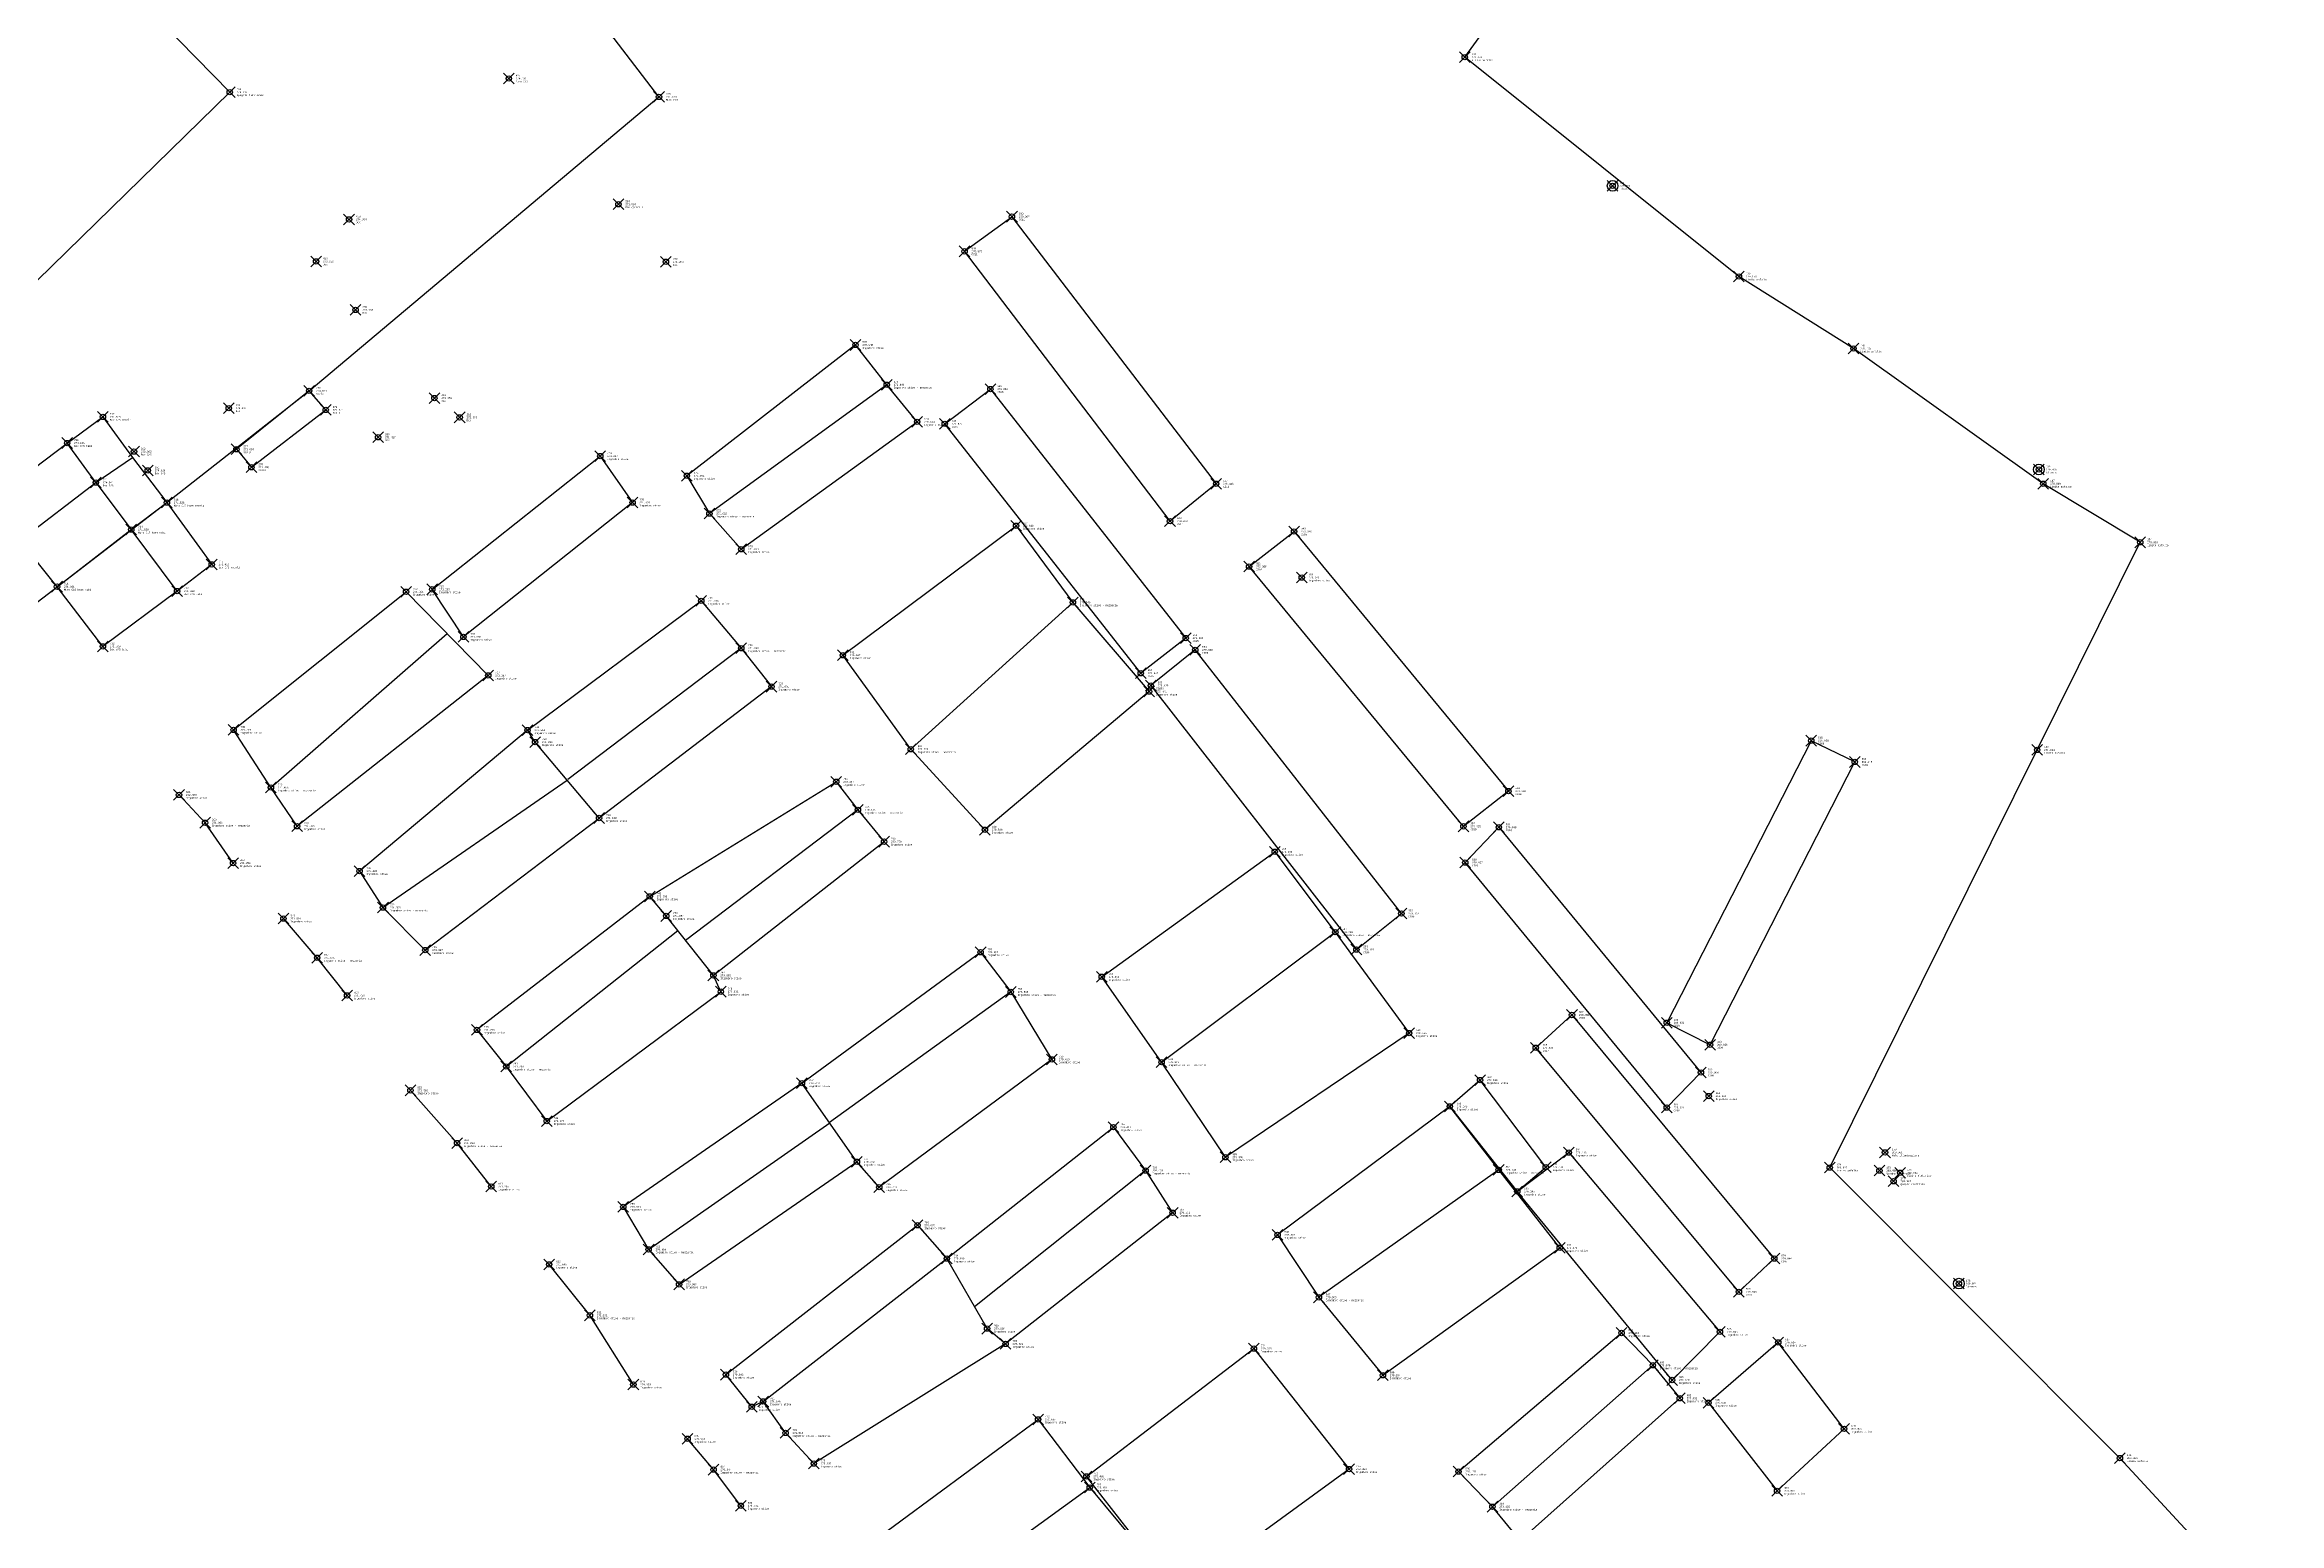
# Model space of a CAD drawing. Extents: x -283400 to 1362241, y -614024 to 292829.
# Drawn here: x 1152661 to 1277739, y -439805 to -357018 of the extents above; entities that cross this region are included whole.
import ezdxf
from ezdxf.enums import TextEntityAlignment as Align

# ---------------------------------------------------------------- set-up
doc = ezdxf.new("R2010")
doc.units = 0
doc.header["$PDMODE"] = 35
doc.header["$PDSIZE"] = 300
for name, color, linetype in [('pntdesc', 1, 'Continuous'), ('pntelev', 2, 'Continuous'), ('pntno', 3, 'Continuous')]:
    doc.layers.add(name, color=color, linetype=linetype)
doc.styles.get("Standard").update_dxf_attribs({"font": 'consola.ttf', "height": 500})
picture_1 = doc.add_image_def('image1.png', size_in_pixel=(2160, 1440))

msp = doc.modelspace()

# ---------------------------------------------------------------- linework, layer by layer
at = {"color": 244, "lineweight": 30, "true_color": 0x991b1e}
for points in [[(994044, -359192, -79), (1019259, -389894, -955), (1074393, -434916, -1800), (1089962, -435866, -1673), (1120205, -412643, 617), (1144275, -394331, 650), (1153350, -387364, -2364), (1159501, -382660, -2364), (1167466, -376399, 47), (1187045, -359942, 100), (1147079, -307742, 174), (1143031, -310899, 178), (1135906, -301470, 110), (1127459, -307501, 302), (1103825, -279845, -341), (1096608, -284988, -384), (1095526, -285738, -358), (1054444, -315279, 776)], [(1285606, -454341, -4491), (1268821, -436154, -4418), (1252575, -419888, -4098), (1264187, -396506, -4214), (1269958, -384880, -3990), (1264527, -381598, -3936), (1253906, -374028, -3892), (1247492, -369998, -3849), (1232148, -357717, -3682), (1240926, -345684, -3297)], [(1199795, -376057, -3124), (1189870, -383273, -2972)], [(1151297, -384778, -39), (1149591, -382589, -11), (1153918, -379321, 15), (1155921, -377858, -10), (1157578, -380128, -243284)], [(1153350, -387364, -2364), (1151297, -384778, -39), (1155522, -381534, 16), (1157578, -380128, -243284), (1159500, -382658, -2500)], [(1155522, -381534, 16), (1153918, -379321, 15)], [(1153350, -387364, -2364), (1157504, -384170, -2516), (1159500, -382658, -2500), (1162008, -386120, -2599), (1160071, -387613, -2597), (1155920, -390708, -2516), (1153350, -387364, -2364)], [(1155522, -381534, 16), (1157504, -384170, -2516)], [(1160071, -387613, -2597), (1157504, -384170, -2516)], [(1201138, -396466, -3247), (1210211, -388242, -3476)], [(1165321, -398609, -2570), (1175188, -389990, -2766)], [(1191648, -390809, -2965), (1181950, -398155, -2835)], [(1179685, -395395, -2811), (1170285, -403285, -2605), (1171596, -405331, -2626), (1173963, -407709, -2628), (1183691, -400316, -2857)], [(1171596, -405331, -2626), (1181900, -398190, -2834)], [(1163203, -402838, -2075), (1161636, -400578, -2045), (1160179, -399025, -2021)], [(1198177, -399859, -3210), (1188532, -407165, -3041)], [(1186529, -404703, -2926), (1176858, -412180, -2752), (1178497, -414227, -2816), (1180761, -417282, -2948), (1190505, -410039, -3192), (1190088, -409126, -3142)], [(1169584, -410250, -2297), (1167912, -408142, -2149), (1166022, -405947, -2133)], [(1178497, -414227, -2816), (1188091, -406608, -3013)], [(1215176, -413985, -3705), (1224902, -406706, -3825)], [(1206733, -410057, -3499), (1196584, -417362, -3237)], [(1195047, -415161, -3212), (1185046, -422091, -3052), (1186466, -424468, -3036), (1188168, -426426, -3075), (1198121, -419564, -3263)], [(1177659, -420947, -2820), (1175743, -418516, -2801), (1173132, -415563, -2663)], [(1186466, -424468, -3036), (1196603, -417389, -3237)], [(1214282, -420056, -3546), (1204710, -427690, -255162)], [(1234045, -420016, -3876), (1223984, -427152, -3722)], [(1192875, -432978, -3085), (1192237, -433281, -3181), (1190789, -431481, -3182), (1201513, -423119, -3346), (1203157, -424982, -3336)], [(1206448, -429763, -3404), (1195711, -436459, -3217), (1194132, -434746, -2930), (1192875, -432978, -3085), (1203157, -424982, -3336)], [(1185609, -432036, -3126), (1183178, -428160, -2924), (1180898, -425310, -2981)], [(1233692, -438874, -3900), (1242674, -430959, -3949)], [(1201417, -444873, -3413), (1200180, -443122, -3374), (1198655, -441087, -3302), (1208266, -433987, -3418), (1211154, -437803, -3574)], [(1191625, -438821, -3231), (1190103, -436800, -3180), (1188645, -435073, -3117)]]:
    msp.add_polyline3d(points, dxfattribs=at)
for points in [[(1163019, -359676, 92), (1133928, -388104, 0), (1069753, -322505, 98), (1098737, -294094, 111)], [(1204150, -368588, -3052), (1206803, -366648, -3158), (1218233, -381600, -3576), (1215648, -383697, -3527)], [(1188604, -381154, -2927), (1189870, -383273, -2972), (1191648, -385269, -3014), (1201497, -378133, -3170), (1199795, -376057, -3124), (1198045, -373832, -3084)], [(1163393, -379672, -2420), (1164233, -380678, -2527), (1168392, -377468, -2583), (1167466, -376399, 47)], [(1203041, -378245, -3148), (1205597, -376299, -3212), (1216527, -390240, -3602), (1214011, -392209, -3577)], [(1174353, -387513, -2731), (1183757, -380054, -2807), (1185566, -382656, -2848), (1176100, -390177, -2773)], [(1207033, -383951, -3407), (1210211, -388242, -3476), (1214478, -393240, -3584), (1205287, -400971, -3485), (1201138, -396466, -3247), (1197337, -391203, -3128)], [(1222592, -384273, -3679), (1234589, -398811, -3957), (1232071, -400782, -3999), (1220074, -386240, -3666)], [(1172886, -387647, -2694), (1177490, -392333, -2838), (1166785, -400777, -2608), (1165321, -398609, -2570), (1163235, -395384, -2558)], [(1180110, -396064, -2811), (1179685, -395395, -2811), (1189409, -388157, -2988), (1191648, -390809, -2965), (1193343, -392961, -3024), (1183691, -400316, -2857)], [(1217060, -390906, -3655), (1214574, -392901, -3600), (1226079, -407682, -3828), (1228597, -405664, -3887)], [(1243453, -411777, -4093), (1245877, -413009, -4099), (1253978, -397179, -4080), (1251538, -395986, -4075)], [(1187450, -405801, -2971), (1186529, -404703, -2926), (1196970, -398287, -3128), (1198177, -399859, -3210), (1199642, -401641, -3247), (1190088, -409126, -3142)], [(1232174, -402812, -4018), (1234055, -400835, -3967), (1245364, -414566, -4057), (1243450, -416527, -4004)], [(1221510, -402206, -3826), (1224902, -406706, -3825), (1229034, -412357, -3872), (1218749, -419311, -3715), (1215176, -413985, -3705), (1211825, -409205, -3594)], [(1195047, -415161, -3212), (1205049, -407832, -3433), (1206733, -410057, -3499), (1209039, -413830, -3592), (1199375, -420984, -3312), (1198121, -419564, -3263)], [(1236122, -413181, -3941), (1238149, -411345, -3974), (1249473, -424981, -3980), (1247493, -426846, -3977)], [(1233004, -414987, -3887), (1231310, -416464, -3882), (1235084, -421223, -3880), (1236682, -419863, -3885)], [(1231310, -416464, -3882), (1221668, -423656, -3715), (1223984, -427152, -3722), (1227565, -431518, -3871), (1237465, -424377, -3951), (1234045, -420016, -3876)], [(1203157, -424982, -3336), (1212478, -417626, -3608), (1214282, -420056, -3546), (1215796, -422415, -3602), (1206448, -429763, -3404), (1205408, -428906, -3389)], [(1237972, -419048, -3912), (1246430, -429085, -3980), (1243751, -431781, -3979), (1235084, -421223, -3880)], [(1220347, -430022, -3650), (1225668, -436768, -3721), (1216107, -443760, -3630), (1210971, -437177, -3532)], [(1240923, -429149, -3912), (1242674, -430959, -3949), (1244182, -432806, -3992), (1235240, -440776, -3912), (1233692, -438874, -3900), (1231797, -436908, -3850)], [(1249692, -429676, -4000), (1245789, -433054, -3975), (1249627, -437987, -4031), (1253374, -434515, -4069)], [(1211154, -437803, -3574), (1215350, -442850, -3648), (1217641, -446337, -3682), (1208197, -453847, -3604), (1207176, -452505, -3583), (1201417, -444873, -3413)]]:
    msp.add_polyline3d(points, close=True, dxfattribs=at)
for centre in [(1240423, -364922, -3832), (1264283, -380804, -3929), (1259807, -426384, -4101)]:
    msp.add_circle(centre, 300, dxfattribs=at)
for p in [(1232148, -357717, -3682), (1178640, -358912, 78), (1163019, -359676, 92), (1187045, -359942, 100), (1240423, -364922, -3832), (1184776, -365954, -2470), (1206803, -366648, -3158), (1169695, -366800, 9), (1167853, -369154, -66), (1187433, -369174, -2761), (1204150, -368588, -3052), (1247492, -369998, -3849), (1170061, -371868, 109), (1198045, -373832, -3084), (1253906, -374028, -3892), (1167466, -376399, 47), (1199795, -376057, -3124), (1205597, -376299, -3212), (1155921, -377858, -10), (1162966, -377370, 12), (1168392, -377468, -2583), (1174474, -376803, -2674), (1175888, -377884, -2650), (1171321, -379000, -2608), (1201497, -378133, -3170), (1203041, -378245, -3148), (1153918, -379321, 15), (1157659, -379802, -43), (1163393, -379672, -2420), (1183757, -380054, -2807), (1155522, -381534, 16), (1158432, -380853, 1), (1164233, -380678, -2527), (1188604, -381154, -2927), (1218233, -381600, -3576), (1264283, -380804, -3929), (1264527, -381598, -3936), (1159500, -382658, -2500), (1185566, -382656, -2848), (1157504, -384170, -2516), (1189870, -383273, -2972), (1207033, -383951, -3407), (1215648, -383697, -3527), (1222592, -384273, -3679), (1191648, -385269, -3014), (1269958, -384880, -3990), (1162008, -386120, -2599), (1220074, -386240, -3666), (1153350, -387364, -2364), (1160071, -387613, -2597), (1172886, -387647, -2694), (1174353, -387513, -2731), (1223021, -386852, -3679), (1189409, -388157, -2988), (1210211, -388242, -3476), (1176100, -390177, -2773), (1216527, -390240, -3602), (1155920, -390708, -2516), (1191648, -390809, -2965), (1197337, -391203, -3128), (1217060, -390906, -3655), (1177490, -392333, -2838), (1193343, -392961, -3024), (1214011, -392209, -3577), (1214574, -392901, -3600), (1214478, -393240, -3584), (1163235, -395384, -2558), (1179685, -395395, -2811), (1180110, -396064, -2811), (1201138, -396466, -3247), (1251538, -395986, -4075), (1264187, -396506, -4214), (1253978, -397179, -4080), (1160179, -399025, -2021), (1165321, -398609, -2570), (1196970, -398287, -3128), (1234589, -398811, -3957), (1183691, -400316, -2857), (1198177, -399859, -3210), (1161636, -400578, -2045), (1166785, -400777, -2608), (1199642, -401641, -3247), (1205287, -400971, -3485), (1232071, -400782, -3999), (1234055, -400835, -3967), (1163203, -402838, -2075), (1221510, -402206, -3826), (1232174, -402812, -4018), (1170285, -403285, -2605), (1171596, -405331, -2626), (1186529, -404703, -2926), (1166022, -405947, -2133), (1187450, -405801, -2971), (1224902, -406706, -3825), (1228597, -405664, -3887), (1173963, -407709, -2628), (1205049, -407832, -3433), (1226079, -407682, -3828), (1167912, -408142, -2149), (1190088, -409126, -3142), (1211825, -409205, -3594), (1169584, -410250, -2297), (1190505, -410039, -3192), (1206733, -410057, -3499), (1238149, -411345, -3974), (1243453, -411777, -4093), (1176858, -412180, -2752), (1229034, -412357, -3872), (1245877, -413009, -4099), (1178497, -414227, -2816), (1209039, -413830, -3592), (1215176, -413985, -3705), (1236122, -413181, -3941), (1195047, -415161, -3212), (1233004, -414987, -3887), (1245364, -414566, -4057), (1173132, -415563, -2663), (1231310, -416464, -3882), (1243450, -416527, -4004), (1245801, -415885, -4100), (1180761, -417282, -2948), (1212478, -417626, -3608), (1175743, -418516, -2801), (1218749, -419311, -3715), (1237972, -419048, -3912), (1255669, -419040, -4064), (1198121, -419564, -3263), (1214282, -420056, -3546), (1234045, -420016, -3876), (1236682, -419863, -3885), (1252575, -419888, -4098), (1255355, -420059, -4166), (1256518, -420178, -4093), (1177659, -420947, -2820), (1199375, -420984, -3312), (1235084, -421223, -3880), (1256152, -420654, -4062), (1185046, -422091, -3052), (1215796, -422415, -3602), (1201513, -423119, -3346), (1221668, -423656, -3715), (1180898, -425310, -2981), (1186466, -424468, -3036), (1203157, -424982, -3336), (1237465, -424377, -3951), (1249473, -424981, -3980), (1188168, -426426, -3075), (1259807, -426384, -4101), (1223984, -427152, -3722), (1247493, -426846, -3977), (1183178, -428160, -2924), (1205408, -428906, -3389), (1240923, -429149, -3912), (1246430, -429085, -3980), (1206448, -429763, -3404), (1220347, -430022, -3650), (1249692, -429676, -4000), (1190789, -431481, -3182), (1227565, -431518, -3871), (1242674, -430959, -3949), (1243751, -431781, -3979), (1185609, -432036, -3126), (1192875, -432978, -3085), (1244182, -432806, -3992), (1245789, -433054, -3975), (1192237, -433281, -3181), (1208266, -433987, -3418), (1188645, -435073, -3117), (1194132, -434746, -2930), (1253374, -434515, -4069), (1190103, -436800, -3180), (1195711, -436459, -3217), (1225668, -436768, -3721), (1268821, -436154, -4418), (1210971, -437177, -3532), (1211154, -437803, -3574), (1231797, -436908, -3850), (1249627, -437987, -4031), (1191625, -438821, -3231), (1233692, -438874, -3900)]:
    msp.add_point(p, dxfattribs=at)

# ---------------------------------------------------------------- texts
at = {"layer": 'pntdesc', "color": 244, "lineweight": 30, "true_color": 0x991b1e}
for s, p in [('Limite asfalto', (1232537, -357884, -3682)), ('Spigolo fabbricato', (1163408, -359842, 92)), ('Muro CLS', (1179029, -359079, 78)), ('Muro CLS', (1187434, -360108, 100)), ('Idrante', (1240812, -365089, -3832)), ('Box carrelli', (1185165, -366121, -2470)), ('Box', (1170084, -366967, 9)), ('CS11', (1207192, -366814, -3158)), ('CS11', (1204539, -368754, -3052)), ('Box', (1168242, -369320, -66)), ('Box', (1187822, -369340, -2761)), ('Limite asfalto', (1247881, -370165, -3849)), ('Box', (1170450, -372034, 109)), ('Ingombro stive', (1198434, -373999, -3084)), ('Limite asfalto', (1254295, -374194, -3892)), ('Ingombro stive - mezzeria', (1200184, -376223, -3124)), ('CS05', (1205986, -376465, -3212)), ('Box', (1163355, -377537, 12)), ('Scala', (1167855, -376566, 47)), ('Scala', (1168781, -377635, -2583)), ('Box', (1174863, -376969, -2674)), ('Box C/S rotoli', (1156310, -378025, -10)), ('Box', (1176277, -378051, -2650)), ('Ingombro stive', (1201886, -378299, -3170)), ('CS05', (1203430, -378412, -3148)), ('Box C/S tubi', (1154307, -379488, 15)), ('Box C/S', (1158048, -379969, -43)), ('Scala', (1163782, -379839, -2420)), ('Box', (1171710, -379166, -2608)), ('Ingombro stive', (1184146, -380221, -2807)), ('Box C/S', (1158821, -381020, 1)), ('Scala', (1164622, -380845, -2527)), ('Ingombro stive', (1188993, -381320, -2927)), ('Idrante', (1264672, -380971, -3929)), ('Box C/S', (1155911, -381701, 16)), ('CS11', (1218622, -381767, -3576)), ('Limite asfalto', (1264916, -381765, -3936)), ('Muro CLS base rotoli', (1159889, -382825, -2500)), ('Ingombro stive', (1185955, -382823, -2848)), ('Ingombro stive - mezzeria', (1190259, -383440, -2972)), ('CS11', (1216037, -383864, -3527)), ('Muro CLS base tubi', (1157893, -384337, -2516)), ('Ingombro stive', (1207422, -384117, -3407)), ('CS10', (1222981, -384440, -3679)), ('Limite asfalto', (1270347, -385047, -3990)), ('Box C/S rotoli', (1162397, -386286, -2599)), ('Ingombro stive', (1192037, -385436, -3014)), ('CS10', (1220463, -386407, -3666)), ('Muro CLS base tubi', (1153739, -387531, -2364)), ('Box C/S tubi', (1160460, -387780, -2597)), ('Ingombro stive', (1174742, -387679, -2731)), ('Ingombro stive', (1223410, -387019, -3679)), ('Ingombro stive', (1173275, -387813, -2694)), ('Ingombro stive', (1189798, -388324, -2988)), ('Ingombro stive - mezzeria', (1210600, -388409, -3476)), ('Box C/S tubi', (1156309, -390875, -2516)), ('Ingombro stive', (1176489, -390344, -2773)), ('Ingombro stive - mezzeria', (1192037, -390976, -2965)), ('Ingombro stive', (1197726, -391370, -3128)), ('CS05', (1216916, -390407, -3602)), ('CS06', (1217449, -391073, -3655)), ('Ingombro stive', (1177879, -392500, -2838)), ('CS05', (1214400, -392375, -3577)), ('Ingombro stive', (1193732, -393127, -3024)), ('Ingombro stive', (1214867, -393407, -3584)), ('CS06', (1214963, -393068, -3600)), ('Ingombro stive', (1163624, -395551, -2558)), ('Ingombro stive', (1180074, -395562, -2811)), ('Ingombro stive', (1180499, -396230, -2811)), ('CS09', (1251927, -396153, -4075)), ('Ingombro stive - mezzeria', (1201527, -396632, -3247)), ('CS09', (1254367, -397346, -4080)), ('Limite asfalto', (1264576, -396672, -4214)), ('Ingombro stive - mezzeria', (1165710, -398775, -2570)), ('Ingombro stive', (1197359, -398454, -3128)), ('CS10', (1234978, -398978, -3957)), ('Ingombro stive', (1160568, -399192, -2021)), ('Ingombro stive - mezzeria', (1198566, -400025, -3210)), ('Ingombro stive - mezzeria', (1162025, -400744, -2045)), ('Ingombro stive', (1167174, -400943, -2608)), ('Ingombro stive', (1184080, -400482, -2857)), ('Ingombro stive', (1205676, -401138, -3485)), ('CS10', (1232460, -400949, -3999)), ('CS08', (1234444, -401002, -3967)), ('Ingombro stive', (1200031, -401808, -3247)), ('Ingombro stive', (1221899, -402373, -3826)), ('Ingombro stive', (1163592, -403005, -2075)), ('Ingombro stive', (1170674, -403451, -2605)), ('CS08', (1232563, -402979, -4018)), ('Ingombro stive', (1186918, -404870, -2926)), ('Ingombro stive', (1166411, -406114, -2133)), ('Ingombro stive - mezzeria', (1171985, -405498, -2626)), ('Ingombro stive', (1187839, -405967, -2971)), ('CS06', (1228986, -405831, -3887)), ('Ingombro stive - mezzeria', (1225291, -406873, -3825)), ('Ingombro stive - mezzeria', (1168301, -408309, -2149)), ('Ingombro stive', (1174352, -407876, -2628)), ('Ingombro stive', (1205438, -407998, -3433)), ('CS06', (1226468, -407849, -3828)), ('Ingombro stive', (1190477, -409293, -3142)), ('Ingombro stive', (1190894, -410206, -3192)), ('Ingombro stive - mezzeria', (1207122, -410223, -3499)), ('Ingombro stive', (1212214, -409372, -3594)), ('Ingombro stive', (1169973, -410417, -2297)), ('CS07', (1238538, -411512, -3974)), ('Ingombro stive', (1177247, -412347, -2752)), ('Ingombro stive', (1229423, -412523, -3872)), ('CS09', (1243842, -411944, -4093)), ('Ingombro stive', (1209428, -413996, -3592)), ('CS07', (1236511, -413348, -3941)), ('CS09', (1246266, -413175, -4099)), ('Ingombro stive - mezzeria', (1178886, -414394, -2816)), ('Ingombro stive - mezzeria', (1215565, -414152, -3705)), ('Ingombro stive', (1233393, -415154, -3887)), ('CS08', (1245753, -414733, -4057)), ('Ingombro stive', (1173521, -415730, -2663)), ('Ingombro stive', (1195436, -415327, -3212)), ('Ingombro stive', (1246190, -416051, -4100)), ('Ingombro stive', (1181150, -417448, -2948)), ('Ingombro stive', (1212867, -417793, -3608)), ('Ingombro stive', (1231699, -416630, -3882)), ('CS08', (1243839, -416693, -4004)), ('Ingombro stive - mezzeria', (1176132, -418683, -2801)), ('Ingombro stive', (1198510, -419731, -3263)), ('Ingombro stive - mezzeria', (1214671, -420223, -3546)), ('Ingombro stive', (1219138, -419477, -3715)), ('Ingombro stive - mezzeria', (1234434, -420183, -3876)), ('Ingombro stive', (1237071, -420030, -3885)), ('Ingombro stive', (1238361, -419215, -3912)), ('Limite asfalto', (1252964, -420054, -4098)), ('Quadro elettrico', (1255744, -420226, -4166)), ('Palo illuminazione', (1256058, -419207, -4064)), ('Ingombro stive', (1178048, -421114, -2820)), ('Ingombro stive', (1199764, -421150, -3312)), ('Ingombro stive', (1235473, -421390, -3880)), ('Quadro elettrico', (1256541, -420821, -4062)), ('Quadro elettrico', (1256907, -420345, -4093)), ('Ingombro stive', (1185435, -422258, -3052)), ('Ingombro stive', (1216185, -422581, -3602)), ('Ingombro stive', (1201902, -423286, -3346)), ('Ingombro stive', (1222057, -423823, -3715)), ('Ingombro stive - mezzeria', (1186855, -424635, -3036)), ('Ingombro stive', (1203546, -425149, -3336)), ('Ingombro stive', (1237854, -424544, -3951)), ('CS07', (1249862, -425148, -3980)), ('Ingombro stive', (1181287, -425477, -2981)), ('Idrante', (1260196, -426551, -4101)), ('Ingombro stive', (1188557, -426592, -3075)), ('Ingombro stive - mezzeria', (1224373, -427318, -3722)), ('CS07', (1247882, -427012, -3977)), ('Ingombro stive - mezzeria', (1183567, -428326, -2924)), ('Ingombro stive', (1205797, -429073, -3389)), ('Ingombro stive', (1206837, -429930, -3404)), ('Ingombro stive', (1220736, -430189, -3650)), ('Ingombro stive', (1241312, -429316, -3912)), ('Ingombro stive', (1246819, -429252, -3980)), ('Ingombro stive', (1250081, -429843, -4000)), ('Ingombro stive - mezzeria', (1243063, -431126, -3949)), ('Ingombro stive', (1185998, -432202, -3126)), ('Ingombro stive', (1191178, -431648, -3182)), ('Ingombro stive', (1227954, -431685, -3871)), ('Ingombro stive', (1244140, -431947, -3979)), ('Ingombro stive', (1192626, -433448, -3181)), ('Ingombro stive', (1193264, -433145, -3085)), ('Ingombro stive', (1244571, -432973, -3992)), ('Ingombro stive', (1246178, -433221, -3975)), ('Ingombro stive', (1189034, -435239, -3117)), ('Ingombro stive - mezzeria', (1194521, -434913, -2930)), ('Ingombro stive', (1208655, -434153, -3418)), ('Ingombro stive', (1253763, -434682, -4069)), ('Limite asfalto', (1269210, -436321, -4418)), ('Ingombro stive - mezzeria', (1190492, -436966, -3180)), ('Ingombro stive', (1196100, -436625, -3217)), ('Ingombro stive', (1211360, -437343, -3532)), ('Ingombro stive', (1226057, -436934, -3721)), ('Ingombro stive', (1232186, -437074, -3850)), ('Ingombro stive', (1192014, -438988, -3231)), ('Ingombro stive', (1211543, -437970, -3574)), ('Ingombro stive - mezzeria', (1234081, -439041, -3900)), ('Ingombro stive', (1250016, -438154, -4031))]:
    msp.add_text(s, height=100, dxfattribs=at).set_placement(p, align=Align.MIDDLE_LEFT)
at = {"layer": 'pntelev', "color": 244, "lineweight": 30, "true_color": 0x991b1e}
for s, p in [('270.343', (1232537, -357717, -3682)), ('274.102', (1179029, -358912, 78)), ('274.117', (1163408, -359676, 92)), ('274.124', (1187434, -359942, 100)), ('270.193', (1240812, -364922, -3832)), ('271.554', (1185165, -365954, -2470)), ('274.034', (1170084, -366800, 9)), ('270.867', (1207192, -366648, -3158)), ('270.973', (1204539, -368588, -3052)), ('273.959', (1168242, -369154, -66)), ('271.263', (1187822, -369174, -2761)), ('270.176', (1247881, -369998, -3849)), ('274.133', (1170450, -371868, 109)), ('270.940', (1198434, -373832, -3084)), ('270.133', (1254295, -374028, -3892)), ('274.071', (1167855, -376399, 47)), ('270.900', (1200184, -376057, -3124)), ('270.813', (1205986, -376299, -3212)), ('274.037', (1163355, -377370, 12)), ('271.441', (1168781, -377468, -2583)), ('271.351', (1174863, -376803, -2674)), ('274.015', (1156310, -377858, -10)), ('271.417', (1171710, -379000, -2608)), ('271.375', (1176277, -377884, -2650)), ('270.854', (1201886, -378133, -3170)), ('270.877', (1203430, -378245, -3148)), ('274.039', (1154307, -379321, 15)), ('273.982', (1158048, -379802, -43)), ('271.604', (1163782, -379672, -2420)), ('271.217', (1184146, -380054, -2807)), ('274.041', (1155911, -381534, 16)), ('274.026', (1158821, -380853, 1)), ('271.498', (1164622, -380678, -2527)), ('271.098', (1188993, -381154, -2927)), ('270.096', (1264672, -380804, -3929)), ('271.525', (1159889, -382658, -2500)), ('271.176', (1185955, -382656, -2848)), ('270.448', (1218622, -381600, -3576)), ('270.089', (1264916, -381598, -3936)), ('271.052', (1190259, -383273, -2972)), ('270.618', (1207422, -383951, -3407)), ('270.498', (1216037, -383697, -3527)), ('271.509', (1157893, -384170, -2516)), ('271.011', (1192037, -385269, -3014)), ('270.346', (1222981, -384273, -3679)), ('270.035', (1270347, -384880, -3990)), ('271.426', (1162397, -386120, -2599)), ('270.358', (1220463, -386240, -3666)), ('271.661', (1153739, -387364, -2364)), ('271.428', (1160460, -387613, -2597)), ('271.331', (1173275, -387647, -2694)), ('271.293', (1174742, -387513, -2731)), ('270.346', (1223410, -386852, -3679)), ('271.036', (1189798, -388157, -2988)), ('270.549', (1210600, -388242, -3476)), ('271.252', (1176489, -390177, -2773)), ('270.423', (1216916, -390240, -3602)), ('271.509', (1156309, -390708, -2516)), ('271.060', (1192037, -390809, -2965)), ('270.897', (1197726, -391203, -3128)), ('270.369', (1217449, -390906, -3655)), ('271.187', (1177879, -392333, -2838)), ('270.447', (1214400, -392209, -3577)), ('271.001', (1193732, -392961, -3024)), ('270.441', (1214867, -393240, -3584)), ('270.425', (1214963, -392901, -3600)), ('271.466', (1163624, -395384, -2558)), ('271.214', (1180074, -395395, -2811)), ('271.213', (1180499, -396064, -2811)), ('270.778', (1201527, -396466, -3247)), ('269.950', (1251927, -395986, -4075)), ('269.811', (1264576, -396506, -4214)), ('269.945', (1254367, -397179, -4080)), ('272.003', (1160568, -399025, -2021)), ('271.455', (1165710, -398609, -2570)), ('270.897', (1197359, -398287, -3128)), ('270.068', (1234978, -398811, -3957)), ('270.815', (1198566, -399859, -3210)), ('271.980', (1162025, -400578, -2045)), ('271.416', (1167174, -400777, -2608)), ('271.168', (1184080, -400316, -2857)), ('270.539', (1205676, -400971, -3485)), ('270.025', (1232460, -400782, -3999)), ('270.058', (1234444, -400835, -3967)), ('270.778', (1200031, -401641, -3247)), ('270.199', (1221899, -402206, -3826)), ('271.950', (1163592, -402838, -2075)), ('271.420', (1170674, -403285, -2605)), ('270.007', (1232563, -402812, -4018)), ('271.099', (1186918, -404703, -2926)), ('271.891', (1166411, -405947, -2133)), ('271.398', (1171985, -405331, -2626)), ('271.054', (1187839, -405801, -2971)), ('270.137', (1228986, -405664, -3887)), ('271.397', (1174352, -407709, -2628)), ('270.200', (1225291, -406706, -3825)), ('270.197', (1226468, -407682, -3828)), ('271.875', (1168301, -408142, -2149)), ('270.592', (1205438, -407832, -3433)), ('271.728', (1169973, -410250, -2297)), ('270.882', (1190477, -409126, -3142)), ('270.833', (1190894, -410039, -3192)), ('270.526', (1207122, -410057, -3499)), ('270.431', (1212214, -409205, -3594)), ('270.051', (1238538, -411345, -3974)), ('271.273', (1177247, -412180, -2752)), ('270.153', (1229423, -412357, -3872)), ('269.932', (1243842, -411777, -4093)), ('270.433', (1209428, -413830, -3592)), ('270.319', (1215565, -413985, -3705)), ('270.083', (1236511, -413181, -3941)), ('269.926', (1246266, -413009, -4099)), ('271.208', (1178886, -414227, -2816)), ('270.813', (1195436, -415161, -3212)), ('270.138', (1233393, -414987, -3887)), ('269.968', (1245753, -414566, -4057)), ('271.362', (1173521, -415563, -2663)), ('270.143', (1231699, -416464, -3882)), ('270.021', (1243839, -416527, -4004)), ('269.925', (1246190, -415885, -4100)), ('271.077', (1181150, -417282, -2948)), ('270.417', (1212867, -417626, -3608)), ('271.224', (1176132, -418516, -2801)), ('270.113', (1238361, -419048, -3912)), ('269.961', (1256058, -419040, -4064)), ('270.762', (1198510, -419564, -3263)), ('270.478', (1214671, -420056, -3546)), ('270.309', (1219138, -419311, -3715)), ('270.149', (1234434, -420016, -3876)), ('270.139', (1237071, -419863, -3885)), ('269.927', (1252964, -419888, -4098)), ('269.858', (1255744, -420059, -4166)), ('269.932', (1256907, -420178, -4093)), ('271.205', (1178048, -420947, -2820)), ('270.713', (1199764, -420984, -3312)), ('270.145', (1235473, -421223, -3880)), ('269.962', (1256541, -420654, -4062)), ('270.973', (1185435, -422091, -3052)), ('270.423', (1216185, -422415, -3602)), ('270.679', (1201902, -423119, -3346)), ('270.310', (1222057, -423656, -3715)), ('271.043', (1181287, -425310, -2981)), ('270.989', (1186855, -424468, -3036)), ('270.689', (1203546, -424982, -3336)), ('270.073', (1237854, -424377, -3951)), ('270.044', (1249862, -424981, -3980)), ('270.950', (1188557, -426426, -3075)), ('269.924', (1260196, -426384, -4101)), ('270.303', (1224373, -427152, -3722)), ('270.048', (1247882, -426846, -3977)), ('271.101', (1183567, -428160, -2924)), ('270.636', (1205797, -428906, -3389)), ('270.621', (1206837, -429763, -3404)), ('270.375', (1220736, -430022, -3650)), ('270.113', (1241312, -429149, -3912)), ('270.045', (1246819, -429085, -3980)), ('270.024', (1250081, -429676, -4000)), ('270.842', (1191178, -431481, -3182)), ('270.154', (1227954, -431518, -3871)), ('270.076', (1243063, -430959, -3949)), ('270.899', (1185998, -432036, -3126)), ('270.046', (1244140, -431781, -3979)), ('270.032', (1244571, -432806, -3992)), ('270.844', (1192626, -433281, -3181)), ('270.940', (1193264, -432978, -3085)), ('270.607', (1208655, -433987, -3418)), ('270.050', (1246178, -433054, -3975)), ('270.908', (1189034, -435073, -3117)), ('271.095', (1194521, -434746, -2930)), ('269.955', (1253763, -434515, -4069)), ('270.807', (1196100, -436459, -3217)), ('269.606', (1269210, -436154, -4418)), ('270.844', (1190492, -436800, -3180)), ('270.493', (1211360, -437177, -3532)), ('270.451', (1211543, -437803, -3574)), ('270.304', (1226057, -436768, -3721)), ('270.175', (1232186, -436908, -3850)), ('270.793', (1192014, -438821, -3231)), ('270.125', (1234081, -438874, -3900)), ('269.993', (1250016, -437987, -4031))]:
    msp.add_text(s, height=100, dxfattribs=at).set_placement(p, align=Align.MIDDLE_LEFT)
at = {"layer": 'pntno', "color": 244, "lineweight": 30, "true_color": 0x991b1e}
for s, p in [('192', (1232537, -357550, -3682)), ('427', (1179029, -358745, 78)), ('299', (1163408, -359509, 92)), ('425', (1187434, -359775, 100)), ('191', (1240812, -364755, -3832)), ('284', (1185165, -365788, -2470)), ('543', (1207192, -366481, -3158)), ('428', (1170084, -366634, 9)), ('429', (1168242, -368987, -66)), ('283', (1187822, -369007, -2761)), ('544', (1204539, -368421, -3052)), ('189', (1247881, -369831, -3849)), ('289', (1170450, -371701, 109)), ('576', (1198434, -373665, -3084)), ('188', (1254295, -373861, -3892)), ('288', (1167855, -376232, 47)), ('575', (1200184, -375890, -3124)), ('545', (1205986, -376132, -3212)), ('717', (1156310, -377691, -10)), ('290', (1163355, -377204, 12)), ('279', (1168781, -377301, -2583)), ('281', (1174863, -376636, -2674)), ('282', (1176277, -377717, -2650)), ('280', (1171710, -378833, -2608)), ('574', (1201886, -377966, -3170)), ('546', (1203430, -378079, -3148)), ('718', (1154307, -379155, 15)), ('292', (1158048, -379635, -43)), ('277', (1163782, -379505, -2420)), ('724', (1184146, -379888, -2807)), ('721', (1155911, -381367, 16)), ('291', (1158821, -380687, 1)), ('278', (1164622, -380511, -2527)), ('571', (1188993, -380987, -2927)), ('547', (1218622, -381433, -3576)), ('186', (1264672, -380637, -3929)), ('187', (1264916, -381431, -3936)), ('716', (1159889, -382492, -2500)), ('725', (1185955, -382489, -2848)), ('714', (1157893, -384004, -2516)), ('572', (1190259, -383106, -2972)), ('577', (1207422, -383784, -3407)), ('548', (1216037, -383531, -3527)), ('573', (1192037, -385102, -3014)), ('549', (1222981, -384106, -3679)), ('184', (1270347, -384713, -3990)), ('715', (1162397, -385953, -2599)), ('550', (1220463, -386073, -3666)), ('711', (1153739, -387197, -2364)), ('713', (1160460, -387447, -2597)), ('722', (1173275, -387480, -2694)), ('723', (1174742, -387346, -2731)), ('194', (1223410, -386685, -3679)), ('735', (1189798, -387990, -2988)), ('578', (1210600, -388075, -3476)), ('726', (1176489, -390010, -2773)), ('551', (1216916, -390074, -3602)), ('712', (1156309, -390541, -2516)), ('736', (1192037, -390642, -2965)), ('582', (1197726, -391037, -3128)), ('554', (1217449, -390739, -3655)), ('727', (1177879, -392166, -2838)), ('737', (1193732, -392794, -3024)), ('552', (1214400, -392042, -3577)), ('553', (1214963, -392734, -3600)), ('579', (1214867, -393074, -3584)), ('730', (1163624, -395218, -2558)), ('734', (1180074, -395228, -2811)), ('733', (1180499, -395897, -2811)), ('581', (1201527, -396299, -3247)), ('565', (1251927, -395819, -4075)), ('183', (1264576, -396339, -4214)), ('566', (1254367, -397013, -4080)), ('821', (1160568, -398859, -2021)), ('729', (1165710, -398442, -2570)), ('744', (1197359, -398120, -3128)), ('558', (1234978, -398645, -3957)), ('738', (1184080, -400149, -2857)), ('745', (1198566, -399692, -3210)), ('820', (1162025, -400411, -2045)), ('728', (1167174, -400610, -2608)), ('746', (1200031, -401474, -3247)), ('580', (1205676, -400804, -3485)), ('557', (1232460, -400615, -3999)), ('559', (1234444, -400668, -3967)), ('819', (1163592, -402672, -2075)), ('588', (1221899, -402039, -3826)), ('560', (1232563, -402646, -4018)), ('731', (1170674, -403118, -2605)), ('732', (1171985, -405164, -2626)), ('742', (1186918, -404536, -2926)), ('818', (1166411, -405780, -2133)), ('743', (1187839, -405634, -2971)), ('587', (1225291, -406540, -3825)), ('556', (1228986, -405497, -3887)), ('739', (1174352, -407542, -2628)), ('753', (1205438, -407665, -3433)), ('555', (1226468, -407516, -3828)), ('817', (1168301, -407975, -2149)), ('747', (1190477, -408960, -3142)), ('583', (1212214, -409039, -3594)), ('816', (1169973, -410083, -2297)), ('748', (1190894, -409872, -3192)), ('754', (1207122, -409890, -3499)), ('567', (1238538, -411179, -3974)), ('740', (1177247, -412013, -2752)), ('586', (1229423, -412190, -3872)), ('564', (1243842, -411610, -4093)), ('741', (1178886, -414060, -2816)), ('755', (1209428, -413663, -3592)), ('584', (1215565, -413818, -3705)), ('568', (1236511, -413015, -3941)), ('563', (1246266, -412842, -4099)), ('752', (1195436, -414994, -3212)), ('589', (1233393, -414820, -3887)), ('562', (1245753, -414399, -4057)), ('815', (1173521, -415396, -2663)), ('590', (1231699, -416297, -3882)), ('561', (1243839, -416360, -4004)), ('181', (1246190, -415718, -4100)), ('749', (1181150, -417115, -2948)), ('765', (1212867, -417459, -3608)), ('814', (1176132, -418349, -2801)), ('591', (1238361, -418881, -3912)), ('179', (1256058, -418873, -4064)), ('757', (1198510, -419397, -3263)), ('766', (1214671, -419890, -3546)), ('585', (1219138, -419144, -3715)), ('594', (1234434, -419849, -3876)), ('592', (1237071, -419696, -3885)), ('174', (1252964, -419721, -4098)), ('178', (1255744, -419892, -4166)), ('176', (1256907, -420012, -4093)), ('813', (1178048, -420780, -2820)), ('756', (1199764, -420817, -3312)), ('593', (1235473, -421056, -3880)), ('177', (1256541, -420487, -4062)), ('750', (1185435, -421924, -3052)), ('767', (1216185, -422248, -3602)), ('763', (1201902, -422953, -3346)), ('598', (1222057, -423489, -3715)), ('812', (1181287, -425143, -2981)), ('751', (1186855, -424301, -3036)), ('764', (1203546, -424816, -3336)), ('595', (1237854, -424210, -3951)), ('570', (1249862, -424814, -3980)), ('758', (1188557, -426259, -3075)), ('175', (1260196, -426218, -4101)), ('597', (1224373, -426985, -3722)), ('569', (1247882, -426679, -3977)), ('811', (1183567, -427993, -2924)), ('769', (1205797, -428740, -3389)), ('604', (1241312, -428982, -3912)), ('606', (1246819, -428919, -3980)), ('768', (1206837, -429596, -3404)), ('774', (1220736, -429856, -3650)), ('607', (1250081, -429510, -4000)), ('759', (1191178, -431315, -3182)), ('596', (1227954, -431351, -3871)), ('603', (1243063, -430793, -3949)), ('810', (1185998, -431869, -3126)), ('761', (1193264, -432811, -3085)), ('605', (1244140, -431614, -3979)), ('602', (1244571, -432639, -3992)), ('760', (1192626, -433115, -3181)), ('772', (1208655, -433820, -3418)), ('608', (1246178, -432887, -3975)), ('805', (1189034, -434906, -3117)), ('762', (1194521, -434579, -2930)), ('610', (1253763, -434348, -4069)), ('770', (1196100, -436292, -3217)), ('171', (1269210, -435987, -4418)), ('804', (1190492, -436633, -3180)), ('773', (1211360, -437010, -3532)), ('782', (1211543, -437636, -3574)), ('775', (1226057, -436601, -3721)), ('599', (1232186, -436741, -3850)), ('609', (1250016, -437820, -4031)), ('803', (1192014, -438654, -3231)), ('600', (1234081, -438707, -3900))]:
    msp.add_text(s, height=100, dxfattribs=at).set_placement(p, align=Align.MIDDLE_LEFT)

# ---------------------------------------------------------------- pictures from other files: only their frames are drawn
image = msp.add_image(picture_1, insert=(986381, -358444, 2125), size_in_units=(318576, 212384), rotation=-44.67868)
image.dxf.flags = 7

doc.saveas('drawing.dxf')
